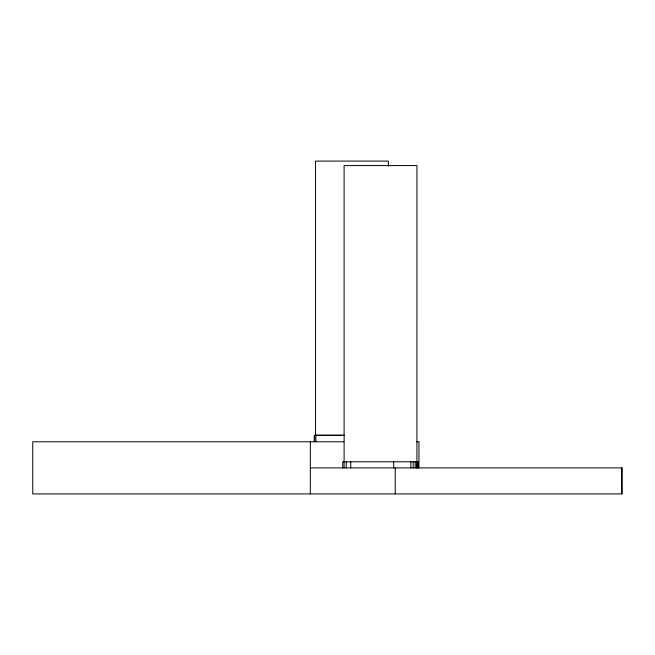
<?xml version="1.0" encoding="UTF-8"?>
<svg xmlns="http://www.w3.org/2000/svg" width="655" height="655" viewBox="0 0 655 655"><rect width="100%" height="100%" fill="white"/><g stroke="black" fill="none" stroke-linecap="round" stroke-linejoin="round"><path stroke-width="0.98" d="M315.882 441.789L315.939 435.387M343.9 435.157L315.546 435.157L315.546 161.089L388.382 161.089L388.382 166.206M343.99 435.387L314.277 435.387L314.277 441.781M343.9 441.789L32.75 441.789L32.75 493.911L622.25 493.911L622.25 467.907L310.331 467.907M416.817 441.789L418.963 441.789L418.963 467.907M621.521 467.907L621.521 493.911M418.267 467.907L418.267 461.783L342.712 461.783L342.712 467.899M417.857 461.783L417.857 467.907M416.932 467.907L416.948 165.559L344.112 165.559L344.112 467.907M416.588 461.783L416.588 467.907M415.237 461.783L415.237 467.907M413.207 461.783L413.207 467.907M410.873 461.783L410.873 467.907M395.235 467.907L395.235 493.911M393.688 461.783L393.688 467.907M350.744 461.783L350.744 467.907M346.266 461.783L346.266 467.907M314.687 435.387L314.687 441.781M310.331 441.789L310.331 493.911"/></g></svg>
